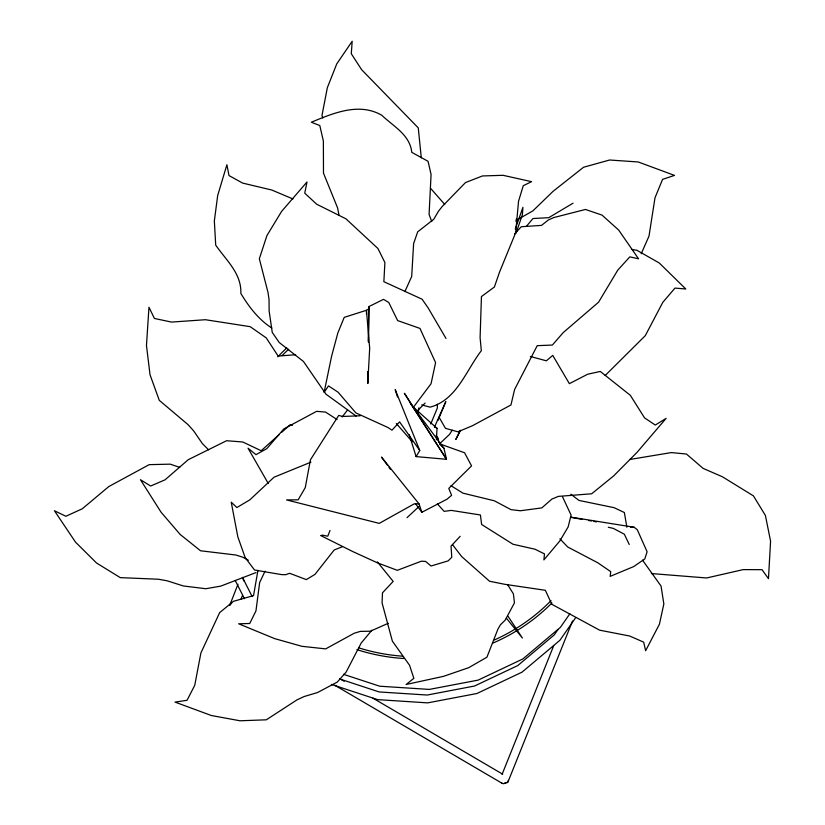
<?xml version="1.0" encoding="UTF-8"?>
<svg xmlns="http://www.w3.org/2000/svg" width="825" height="825" viewBox="0 0 825 825"><rect width="100%" height="100%" fill="white"/><g stroke="black" fill="none" stroke-linecap="round" stroke-linejoin="round"><path stroke-width="1.24" d="M367.94 371.735L367.775 383.223L369.693 348.171L366.444 310.282L368.919 308.87L368.847 306.622L383.491 299.351L388.761 302.476L397.65 320.585L419.956 328.412L435.59 362.618L431.062 383.697L413.562 407.014M368.363 341.086L368.847 306.622M367.95 371.683L367.775 383.223L367.568 371.704M368.404 342.2L368.919 308.87M436.425 439.746L437.013 428.319L412.974 406.818L404.405 393.278L446.511 459.288L416.109 456.607L409.262 434.682M516.048 221.513L516.295 219.017M418.234 412.593L418.883 407.849M229.732 605.323L237.992 584.244M257.947 570.312L253.543 595.619L233.485 601.301L219.667 612.604L200.908 652.926L194.731 685.348L187.028 700.312L175.024 702.096L211.313 715.512L240.023 720.782L266.31 719.812L296.969 699.889L304.126 696.537L317.543 692.536L337.26 682.089L346.139 672.076L361.206 643.015L371.848 630.248M516.017 233.227L522.349 214.82L522.937 207.302L515.285 229.03M330.01 530.475L327.772 536.209L321.863 535.064M240.879 599.404L242.323 595.825M502.085 774.376L553.688 645.717M508.035 781.811L572.54 620.988M430.743 423.998L437.374 407.963L437.353 404.229M438.013 420.358L445.83 401.61L434.404 427.288M641.221 253.729L649.007 236.084L654.998 197.794L662.578 179.355L674.51 175.405L638.23 161.968L609.623 160.009L583.543 167.258L553.018 191.369L532.857 210.911L516.44 220.193M404.869 291.607L411.696 276.499L413.614 243.581L417.698 231.835L433.764 219.254L438.518 211.159L442.427 206.25L465.496 182.562L482.45 175.952L503.054 175.312L531.578 181.665L523.267 185.697L518.554 201.187L515.677 232.681L499.517 272.168L494.392 286.997L481.439 296.577L480.098 337.714L481.336 350.697C466.115 370.332 456.741 400.104 430.093 407.148L421.761 404.931M265.062 571.158L259.658 582.491L255.956 610.902L249.738 623.494L238.652 623.793L274.612 638.612L301.888 646.305L325.689 648.883L354.255 633.218L360.257 631.403L370.353 631.218L388.307 623.267M460.247 430.299L455.812 439.457L459.979 431.496M229.845 604.56L231.65 603.096M416.109 456.607L419.76 450.502L395.206 389.627L397.485 396.928M452.183 430.196L449.563 434.373L439.653 443.737M557.855 629.712L554.214 634.93L517.842 665.528L474.519 686.029L427.206 695.042L379.108 691.938L340.715 679.295M569.879 613.748L560.371 627.382L522.833 658.958L478.129 680.12L429.299 689.411L379.665 686.204L343.468 674.293M575.695 617.636L559.886 640.303L522.029 672.158L476.943 693.495L427.69 702.869L377.623 699.631L331.392 684.42M342.21 416.945L347.521 409.984M230.072 604.962L230.722 604.117M526.36 226.452L532.94 218.532L548.759 217.676L573.035 203.187M514.717 233.826L521.297 226.731L541.54 225.39L548.347 219.976L553.792 217.563L585.461 209.457L602.002 215.088L618.688 230.082L638.54 258.792L629.815 256.864L617.781 270.126L598.579 302.187L563.197 332.609L552.368 345.056L537.23 345.665L514.614 389.483L510.964 404.962L472.467 425.721L457.916 431.815L445.469 428.34L439.024 417.172M460.164 536.302L451.048 546.119L451.78 557.257L448.14 560.876L431.042 566.002L425.587 561.423L421.369 561.186L397.31 570.322L377.572 562.887L352.956 551.647L320.564 535.497M417.027 411.19L425.112 403.064M605.168 375.519L645.294 335.651L662.805 302.342L674.974 288.1L685.802 288.998L659.288 263.01L636.9 250.274L631.991 249.511M407.024 517.667L418.894 506.632M506.21 782.43L503.755 783.75L502.126 783.307L334.795 685.245M278.912 434.816L261.164 450.728L242.746 441.983L226.576 440.725L188.244 459.7L165.052 479.83L150.645 486.028L140.436 479.696L161.112 512.263L180.149 534.445L200.537 550.77L235.878 555.019L243.066 557.298L248.356 560.247M281.707 432.3L290.111 424.762L292.555 425.195M415.872 504.096L421.853 512.273L447.057 499.177L451.595 495.33L448.79 488.4L471.549 465.888L464.578 452.77L440.694 444.232M310.953 462.144L274.003 477.232L249.851 499.837L236.899 507.53L231.237 502.177L237.827 536.838L245.221 557.71L254.543 570.013L281.469 574.592L285.625 574.705L289.668 573.292L306.312 579.614L314.985 574.386L334.177 549.997L342.509 546.666M255.987 572.571L220.76 586.111L205.838 588.73L183.325 585.956L167.227 580.821L158.472 579.232L120.275 577.634L96.525 562.99L75.529 542.159L54.419 510.727L65.856 516.275L82.263 508.798L108.838 486.533L149.191 464.65L170.239 464.155L179.685 467.363M629.815 459.473L671.292 452.585L686.421 454.018L703.096 468.373L722.411 476.778L753.442 495.877L765.414 515.47L770.581 541.221L768.467 578.676L762.011 569.683L743.253 569.611L706.613 577.974L651.379 573.55M295.639 354.729L278.149 356.08L266.258 337.91L250.222 326.679L205.435 319.718L171.538 322.08L154.409 318.46L148.964 307.251L146.468 345.551L150.037 374.787L159.277 400.331L187.956 424.555L193.607 430.815L202.383 443.603L208.581 449.821M360.154 415.79L342.633 416.46L338.704 415.408L310.437 459.783L305.26 487.606L298.155 499.837L286.522 499.919L379.252 523.38L414.336 503.807L419.048 503.92L421.853 512.273M504.962 783.028L506.828 782.812A3.393 2.609 21.9 0 0 508.282 781.089L508.262 780.295M630.506 527.257L634.167 527.257L637.292 529.732L647.109 551.77L644.779 558.958L633.672 566.589L610.139 576.386L610.758 571.673L597.816 562.794L567.713 546.985L559.897 538.818M571.055 517.151L634.167 527.257M571.117 517.43L582.522 519.441M588.854 520.554L591.391 520.998M593.917 521.441L596.454 521.895M608.314 527.247L613.326 528.402L624.319 534.188L629.238 544.469M530.331 356.462L546.356 360.814L552.75 355.4L569.374 383.656L587.689 374.22L600.291 371.456L630.341 395.33L644.572 417.904L655.298 425.04L666.105 418.388L637.106 452.275L613.707 475.87L591.659 493.783L558.35 496.392L551.842 499.104L541.829 507.891L520.4 510.757L511.005 509.644L494.392 500.816L462.959 493.154L450.997 485.708M292.957 198.959L271.734 190.008L242.632 183.088L228.989 175.56L226.896 164.732L217.676 195.556L214.345 220.945L215.707 245.128C226.05 260.133 241.725 273.57 240.838 293.442C248.923 306.817 258.472 319.502 271.817 328.03M339.787 678.717L344.221 681.316M373.024 698.208L502.683 774.18M434.888 426.979L437.013 428.319M337.085 419.564L325.576 412.088L316.635 411.324L283.882 428.887L266.784 448.666L255.987 454.657L248.036 448.192L268.269 483.491M356.101 416.048L325.999 394.195L303.466 361.484L279.252 342.53L272.26 332.423L269.136 310.973L269.032 299.496L268.022 292.524L259.339 258.761L266.918 235.589L281.593 211.417L307.003 181.985L304.745 193.163L316.656 204.208L345.933 218.811L377.943 248.531L384.904 262.567L383.862 281.707L422.101 299.217L428.093 307.849L446.005 338.456M570.859 494.216L579.047 500.445L614.14 507.684L624.37 512.542L626.856 527.247M501.487 782.708L502.126 783.307M439.735 444.242L443.953 448.274L446.511 459.288L410.293 403.126L443.953 448.274M437.363 503.838L444.128 511.356L451.265 510.397L480.418 514.975L481.625 524.483L512.975 544.232L535.043 549.233L544.479 553.905L543.892 559.897L559.886 540.87L568.167 526.886L571.075 515.058L562.516 496.784M642.52 560.144L661.052 586.07L663.847 603.941L659.433 624.195L645.635 650.729L643.686 642.149L629.671 636.023L599.589 630.166L551.822 604.292L545.346 590.298L504.9 584.327L489.555 581.254L461.588 556.483L452.43 544.531M430.495 188.234L444.696 204.373M396.299 423.493L412.263 441.705M377.386 561.918L393.174 581.388L382.491 592.835L382.068 602.869L392.391 641.19L409.54 665.239L413.851 678.346L406.096 684.502L443.623 676.314L468.755 667.662L486.925 657.195L497.857 629.289L500.404 624.845L505.199 620.122L514.46 602.858L513.397 593.866L507.509 584.512M419.048 503.92L381.501 457.091L387.482 465.259M506.344 618.111L522.38 638.024L508.066 616.306M388.977 467.301L390.472 469.353M419.76 450.502L399.589 421.895L391.988 430.176L387.802 427.443L355.905 412.923L338.126 392.246L328.494 385.894L324.091 392.473L331.609 356.173L337.858 332.908L344.221 317.367L366.444 310.282L366.506 314.119M436.116 435.332L438.281 438.477L438.56 442.272M412.974 406.818L420.771 418.223M242.426 577.345L252.172 596.568M242.571 577.964L244.282 581.347M235.197 580.429L244.478 598.723M431.753 221.513L429.082 214.448L431.073 174.446L428.051 161.308L411.768 152.336C409.953 134.692 393.288 126.318 381.8 115.273C359.071 102.104 333.321 113.169 311.334 122.224L319.801 125.544L323.369 141.013L323.483 173.137L337.611 207.972L339.023 215.273M322.781 117.954L321.977 115.5L327.339 87.708L336.744 63.896L352.182 41.25L351.295 53.718L361.649 69.723L418.265 127.885L421.297 157.843M551.935 602.972A187.543 180.809 -1.9 0 1 493.051 643.036M403.652 658.505A187.543 180.809 -1.9 0 1 356.905 649.636M277.808 356.843A187.543 180.809 -1.9 0 1 286.811 347.913M551.028 600.641A185.233 178.582 -1.9 0 1 494.443 639.952M402.528 656.174A185.233 178.582 -1.9 0 1 358.854 647.883M282.233 355.503A185.233 178.582 -1.9 0 1 288.709 349.212"/></g></svg>
